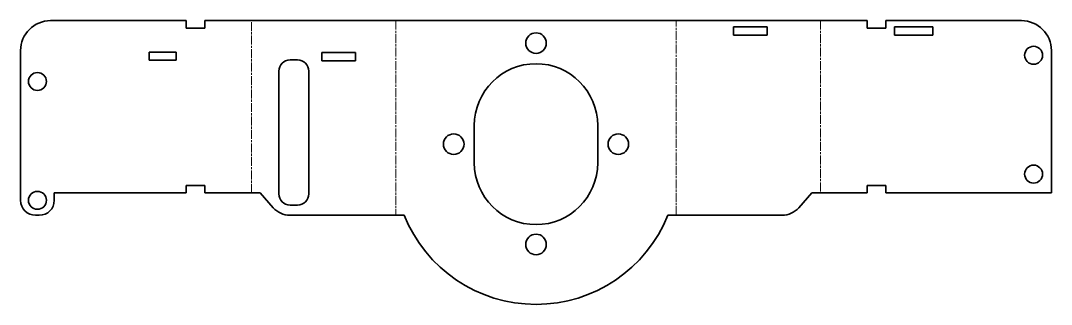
# Model space of a CAD drawing. Header units: millimetres. Extents: x 0 to 276, y 0 to 76.
import ezdxf

# ---------------------------------------------------------------- set-up
doc = ezdxf.new("R2010")
doc.units = ezdxf.units.MM
doc.linetypes.add('Chain', pattern=[13.68, 9.12, -1.14, 2.28, -1.14])
doc.layers.add('SIMUMAK Bend Centerline (ISO)', color=7, linetype='Chain', lineweight=9)
doc.layers.add('SIMUMAK Visible (ISO)', color=7, linetype='Continuous', lineweight=35)

# ---------------------------------------------------------------- blocks, each defined once
blk = doc.blocks.new('SPMAN-PPAL-05_Sheet_2_SPMAN-PPAL-05 (Desplegada)')
at = {"layer": 'SIMUMAK Bend Centerline (ISO)', "ltscale": 0.263158}
for p, q in [((-76.04, -8.1), (-76.04, 37.9)), ((-37.51, 37.9), (-37.51, -14.1)), ((37.51, -14.1), (37.51, 37.9)), ((76.04, 37.9), (76.04, -8.1))]:
    blk.add_line(p, q, dxfattribs=at)
at = {"layer": 'SIMUMAK Visible (ISO)'}
for p, q in [((-129.8, 37.9), (-93.55, 37.9)), ((-93.55, 35.9), (-93.55, 37.9)), ((-88.55, 35.9), (-93.55, 35.9)), ((88.55, 37.9), (-88.55, 37.9)), ((-88.55, 37.9), (-88.55, 35.9)), ((52.77, 34.05), (52.77, 36.25)), ((52.77, 36.25), (61.77, 36.25)), ((61.77, 36.25), (61.77, 34.05)), ((88.55, 35.9), (88.55, 37.9)), ((93.55, 35.9), (88.55, 35.9)), ((93.55, 37.9), (129.8, 37.9)), ((93.55, 37.9), (93.55, 35.9)), ((95.87, 36.25), (106.07, 36.25)), ((95.87, 34.05), (95.87, 36.25)), ((106.07, 36.25), (106.07, 34.05)), ((61.77, 34.05), (52.77, 34.05)), ((106.07, 34.05), (95.87, 34.05)), ((-137.8, 29.9), (-137.8, -10.1)), ((-103.4, 29.5), (-96.2, 29.5)), ((-103.4, 27.3), (-103.4, 29.5)), ((-96.2, 29.5), (-96.2, 27.3)), ((-57.27, 27.2), (-57.27, 29.4)), ((-57.27, 29.4), (-48.27, 29.4)), ((-48.27, 29.4), (-48.27, 27.2)), ((137.8, -8.1), (137.8, 29.9)), ((-96.2, 27.3), (-103.4, 27.3)), ((-65.77, 27.4), (-63.77, 27.4)), ((-48.27, 27.2), (-57.27, 27.2)), ((-68.77, -8.4), (-68.77, 24.4)), ((-60.77, 24.4), (-60.77, -8.4)), ((-16.5, -0.1), (-16.5, 9.9)), ((16.5, 9.9), (16.5, -0.1)), ((-128.8, -10.1), (-128.8, -8.1)), ((-93.55, -8.1), (-128.8, -8.1)), ((-93.55, -8.1), (-93.55, -6.1)), ((-93.55, -6.1), (-88.55, -6.1)), ((-88.55, -6.1), (-88.55, -8.1)), ((-73.77, -8.1), (-88.55, -8.1)), ((-73.77, -8.1), (-70.27, -12.07)), ((70.27, -12.07), (73.77, -8.1)), ((88.55, -8.1), (73.77, -8.1)), ((88.55, -8.1), (88.55, -6.1)), ((88.55, -6.1), (93.55, -6.1)), ((93.55, -6.1), (93.55, -8.1)), ((137.8, -8.1), (93.55, -8.1)), ((-63.77, -11.4), (-65.77, -11.4)), ((-133.8, -14.1), (-132.8, -14.1)), ((-65.77, -14.1), (-35.25, -14.1)), ((35.25, -14.1), (65.77, -14.1))]:
    blk.add_line(p, q, dxfattribs=at)
for centre, radius in [((0, 31.9), 2.75), ((133.05, 28.65), 2.4), ((-133.3, 21.65), 2.4), ((-22, 4.9), 2.75), ((22, 4.9), 2.75), ((133.05, -3.1), 2.4), ((-133.3, -10.1), 2.4), ((0, -21.9), 2.75)]:
    blk.add_circle(centre, radius, dxfattribs=at)
at = {"layer": 'SIMUMAK Visible (ISO)', "extrusion": (0, 0, -1)}
for centre, radius, start, end in [((129.8, 29.9), 8, 0, 90), ((-129.8, 29.9), 8, 90, 180), ((0, 9.9), 16.5, 0, 180), ((0, -0.1), 16.5, 180, 0), ((133.8, -10.1), 4, 270, 0), ((132.8, -10.1), 4, 180, 270), ((65.77, -8.1), 6, 270, 318.5763), ((-65.77, -8.1), 6, 221.4237, 270)]:
    blk.add_arc(centre, radius, start, end, dxfattribs=at)
at = {"layer": 'SIMUMAK Visible (ISO)'}
for centre, radius, start, end in [((-65.77, 24.4), 3, 90, 180), ((-63.77, 24.4), 3, 0, 90), ((-65.77, -8.4), 3, 180, 270), ((-63.77, -8.4), 3, 270, 360), ((0, 0.1), 38, 201.9314, 338.0686)]:
    blk.add_arc(centre, radius, start, end, dxfattribs=at)

msp = doc.modelspace()

# ---------------------------------------------------------------- block references
msp.add_blockref('SPMAN-PPAL-05_Sheet_2_SPMAN-PPAL-05 (Desplegada)', (137.8, 37.9))

doc.saveas('drawing.dxf')
